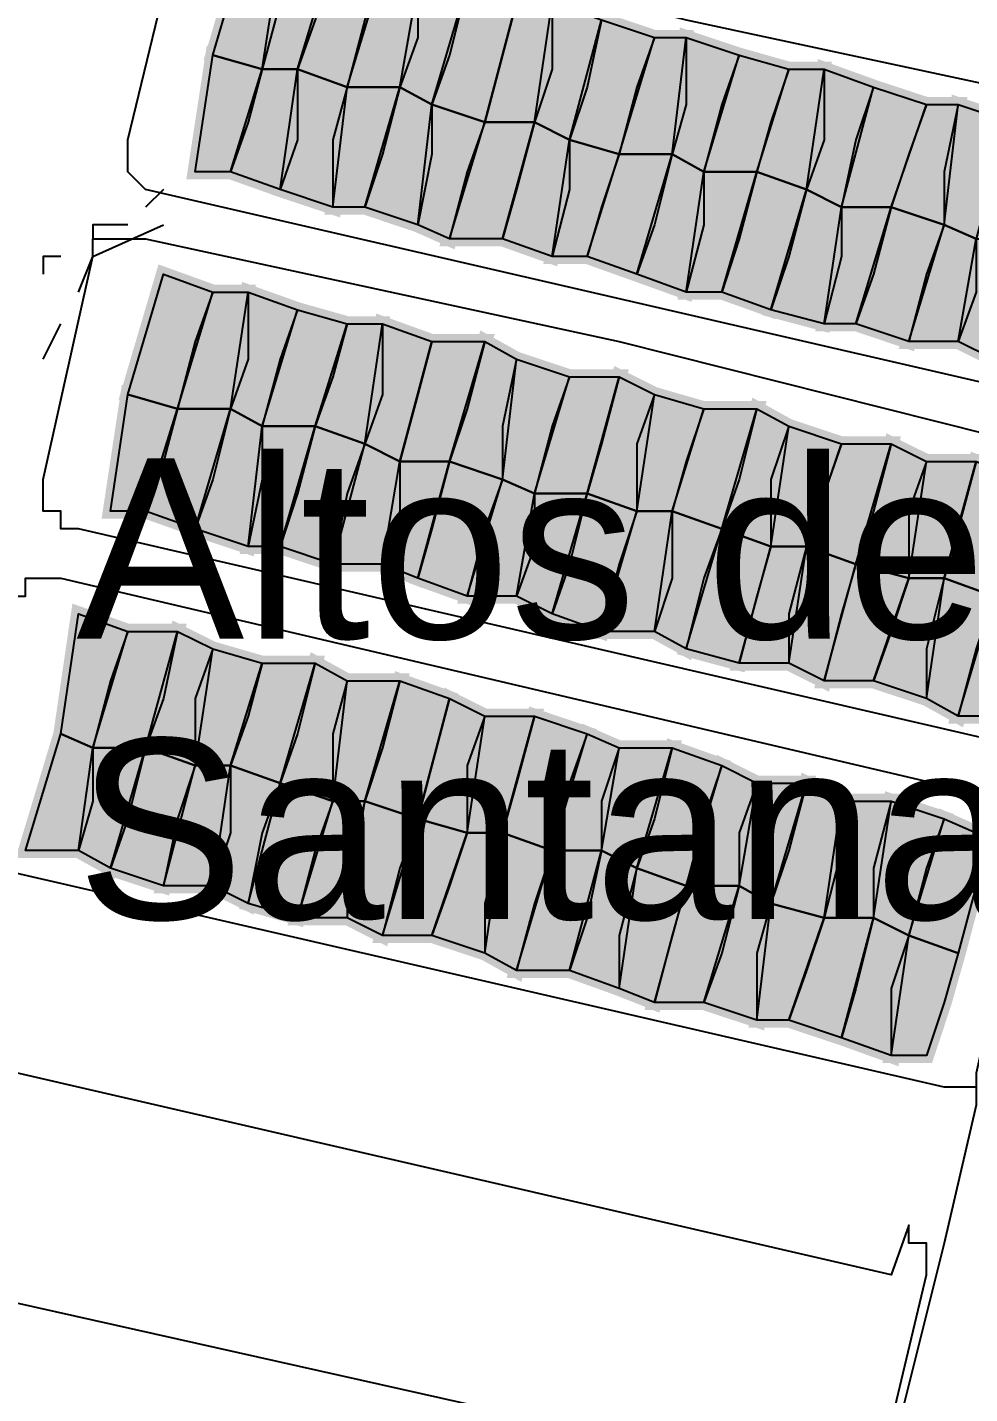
# Model space of a CAD drawing. Header units: millimetres. Extents: x -3588 to 75209, y -3737 to 38254.
# Drawn here: x 6186.2 to 6261.5, y 6499.8 to 6608.9 of the extents above; entities that cross this region are included whole.
import ezdxf

# ---------------------------------------------------------------- set-up
doc = ezdxf.new("R2010")
doc.units = ezdxf.units.MM
for name, color, linetype in [('H', 250, 'Continuous'), ('P', 253, 'Continuous'), ('T', 7, 'Continuous')]:
    doc.layers.add(name, color=color, linetype=linetype)

msp = doc.modelspace()

# ---------------------------------------------------------------- hatches: boundary and pattern name
at = {"layer": 'H', "linetype": 'Continuous'}
for points in [[(6206.7, 6614.842), (6205.292, 6605.24), (6201.067, 6606.649), (6203.883, 6616.251), (6206.7, 6614.842), (6206.7, 6614.842)], [(6210.653, 6614.842), (6207.836, 6605.24), (6205.292, 6605.24), (6206.7, 6614.842), (6210.653, 6614.842), (6210.653, 6614.842)], [(6214.606, 6613.418), (6212.061, 6603.832), (6207.836, 6605.24), (6210.653, 6614.842), (6214.606, 6613.418), (6214.606, 6613.418)], [(6217.438, 6612.01), (6216.014, 6603.832), (6212.061, 6603.832), (6214.606, 6613.418), (6217.438, 6612.01), (6217.438, 6612.01)], [(6221.391, 6612.01), (6218.847, 6602.696), (6216.014, 6603.832), (6217.438, 6612.01), (6221.391, 6612.01), (6221.391, 6612.01)], [(6225.616, 6610.601), (6222.8, 6601.287), (6218.847, 6602.696), (6221.391, 6612.01), (6225.616, 6610.601), (6225.616, 6610.601)], [(6228.161, 6610.601), (6227.025, 6601.287), (6222.8, 6601.287), (6225.616, 6610.601), (6228.161, 6610.601), (6228.161, 6610.601)], [(6232.386, 6609.481), (6229.569, 6599.879), (6227.025, 6601.287), (6228.161, 6610.601), (6232.386, 6609.481), (6232.386, 6609.481)], [(6236.339, 6608.057), (6233.81, 6598.471), (6229.569, 6599.879), (6232.386, 6609.481), (6236.339, 6608.057), (6236.339, 6608.057)], [(6239.172, 6608.057), (6237.763, 6598.471), (6233.81, 6598.471), (6236.339, 6608.057), (6239.172, 6608.057), (6239.172, 6608.057)], [(6243.124, 6606.649), (6240.58, 6597.046), (6237.763, 6598.471), (6239.172, 6608.057), (6243.124, 6606.649), (6243.124, 6606.649)], [(6205.292, 6605.24), (6202.475, 6597.046), (6199.93, 6597.046), (6201.067, 6606.649), (6205.292, 6605.24), (6205.292, 6605.24)], [(6247.349, 6605.24), (6244.533, 6597.046), (6240.58, 6597.046), (6243.124, 6606.649), (6247.349, 6605.24), (6247.349, 6605.24)], [(6207.836, 6605.24), (6206.7, 6595.926), (6202.475, 6597.046), (6205.292, 6605.24), (6207.836, 6605.24), (6207.836, 6605.24)], [(6212.061, 6603.832), (6210.653, 6594.518), (6206.7, 6595.926), (6207.836, 6605.24), (6212.061, 6603.832), (6212.061, 6603.832)], [(6249.894, 6605.24), (6248.486, 6595.926), (6244.533, 6597.046), (6247.349, 6605.24), (6249.894, 6605.24), (6249.894, 6605.24)], [(6254.135, 6603.832), (6251.302, 6594.518), (6248.486, 6595.926), (6249.894, 6605.24), (6254.135, 6603.832), (6254.135, 6603.832)], [(6216.014, 6603.832), (6213.486, 6594.518), (6210.653, 6594.518), (6212.061, 6603.832), (6216.014, 6603.832), (6216.014, 6603.832)], [(6218.847, 6602.696), (6217.438, 6593.093), (6213.486, 6594.518), (6216.014, 6603.832), (6218.847, 6602.696), (6218.847, 6602.696)], [(6258.088, 6602.696), (6255.255, 6594.518), (6251.302, 6594.518), (6254.135, 6603.832), (6258.088, 6602.696), (6258.088, 6602.696)], [(6222.8, 6601.287), (6220.255, 6591.685), (6217.438, 6593.093), (6218.847, 6602.696), (6222.8, 6601.287), (6222.8, 6601.287)], [(6260.905, 6602.696), (6259.496, 6593.093), (6255.255, 6594.518), (6258.088, 6602.696), (6260.905, 6602.696), (6260.905, 6602.696)], [(6264.857, 6601.287), (6262.041, 6591.685), (6259.496, 6593.093), (6260.905, 6602.696), (6264.857, 6601.287), (6264.857, 6601.287)], [(6227.025, 6601.287), (6224.208, 6591.685), (6220.255, 6591.685), (6222.8, 6601.287), (6227.025, 6601.287), (6227.025, 6601.287)], [(6229.569, 6599.879), (6228.161, 6590.277), (6224.208, 6591.685), (6227.025, 6601.287), (6229.569, 6599.879), (6229.569, 6599.879)], [(6233.81, 6598.471), (6230.978, 6590.277), (6228.161, 6590.277), (6229.569, 6599.879), (6233.81, 6598.471), (6233.81, 6598.471)], [(6237.763, 6598.471), (6234.931, 6589.156), (6230.978, 6590.277), (6233.81, 6598.471), (6237.763, 6598.471), (6237.763, 6598.471)], [(6240.58, 6597.046), (6239.172, 6587.732), (6234.931, 6589.156), (6237.763, 6598.471), (6240.58, 6597.046), (6240.58, 6597.046)], [(6244.533, 6597.046), (6241.716, 6587.732), (6239.172, 6587.732), (6240.58, 6597.046), (6244.533, 6597.046), (6244.533, 6597.046)], [(6248.486, 6595.926), (6245.941, 6586.324), (6241.716, 6587.732), (6244.533, 6597.046), (6248.486, 6595.926), (6248.486, 6595.926)], [(6251.302, 6594.518), (6249.894, 6584.916), (6245.941, 6586.324), (6248.486, 6595.926), (6251.302, 6594.518), (6251.302, 6594.518)], [(6255.255, 6594.518), (6252.711, 6584.916), (6249.894, 6584.916), (6251.302, 6594.518), (6255.255, 6594.518), (6255.255, 6594.518)], [(6259.496, 6593.093), (6256.664, 6583.507), (6252.711, 6584.916), (6255.255, 6594.518), (6259.496, 6593.093), (6259.496, 6593.093)], [(6262.041, 6591.685), (6260.905, 6583.507), (6256.664, 6583.507), (6259.496, 6593.093), (6262.041, 6591.685), (6262.041, 6591.685)], [(6266.266, 6591.685), (6263.449, 6582.371), (6260.905, 6583.507), (6262.041, 6591.685), (6266.266, 6591.685), (6266.266, 6591.685)], [(6201.067, 6587.732), (6198.522, 6578.146), (6194.281, 6579.554), (6197.114, 6589.156), (6201.067, 6587.732), (6201.067, 6587.732)], [(6203.883, 6587.732), (6202.475, 6578.146), (6198.522, 6578.146), (6201.067, 6587.732), (6203.883, 6587.732), (6203.883, 6587.732)], [(6207.836, 6586.324), (6205.292, 6576.722), (6202.475, 6578.146), (6203.883, 6587.732), (6207.836, 6586.324), (6207.836, 6586.324)], [(6212.061, 6584.916), (6209.245, 6576.722), (6205.292, 6576.722), (6207.836, 6586.324), (6212.061, 6584.916), (6212.061, 6584.916)], [(6214.606, 6584.916), (6213.486, 6575.601), (6209.245, 6576.722), (6212.061, 6584.916), (6214.606, 6584.916), (6214.606, 6584.916)], [(6218.847, 6583.507), (6216.014, 6574.193), (6213.486, 6575.601), (6214.606, 6584.916), (6218.847, 6583.507), (6218.847, 6583.507)], [(6222.8, 6583.507), (6220.255, 6574.193), (6216.014, 6574.193), (6218.847, 6583.507), (6222.8, 6583.507), (6222.8, 6583.507)], [(6225.616, 6582.371), (6224.208, 6572.769), (6220.255, 6574.193), (6222.8, 6583.507), (6225.616, 6582.371), (6225.616, 6582.371)], [(6229.569, 6580.963), (6227.025, 6571.36), (6224.208, 6572.769), (6225.616, 6582.371), (6229.569, 6580.963), (6229.569, 6580.963)], [(6233.81, 6580.963), (6230.978, 6571.36), (6227.025, 6571.36), (6229.569, 6580.963), (6233.81, 6580.963), (6233.81, 6580.963)], [(6236.339, 6579.554), (6234.931, 6569.952), (6230.978, 6571.36), (6233.81, 6580.963), (6236.339, 6579.554), (6236.339, 6579.554)], [(6198.522, 6578.146), (6195.689, 6569.952), (6193.161, 6569.952), (6194.281, 6579.554), (6198.522, 6578.146), (6198.522, 6578.146)], [(6240.58, 6578.146), (6237.763, 6569.952), (6234.931, 6569.952), (6236.339, 6579.554), (6240.58, 6578.146), (6240.58, 6578.146)], [(6202.475, 6578.146), (6199.93, 6568.832), (6195.689, 6569.952), (6198.522, 6578.146), (6202.475, 6578.146), (6202.475, 6578.146)], [(6205.292, 6576.722), (6203.883, 6567.407), (6199.93, 6568.832), (6202.475, 6578.146), (6205.292, 6576.722), (6205.292, 6576.722)], [(6244.533, 6578.146), (6241.716, 6568.832), (6237.763, 6569.952), (6240.58, 6578.146), (6244.533, 6578.146), (6244.533, 6578.146)], [(6247.349, 6576.722), (6245.941, 6567.407), (6241.716, 6568.832), (6244.533, 6578.146), (6247.349, 6576.722), (6247.349, 6576.722)], [(6209.245, 6576.722), (6206.7, 6567.407), (6203.883, 6567.407), (6205.292, 6576.722), (6209.245, 6576.722), (6209.245, 6576.722)], [(6213.486, 6575.601), (6210.653, 6565.999), (6206.7, 6567.407), (6209.245, 6576.722), (6213.486, 6575.601), (6213.486, 6575.601)], [(6251.302, 6575.601), (6248.486, 6567.407), (6245.941, 6567.407), (6247.349, 6576.722), (6251.302, 6575.601), (6251.302, 6575.601)], [(6216.014, 6574.193), (6214.606, 6565.999), (6210.653, 6565.999), (6213.486, 6575.601), (6216.014, 6574.193), (6216.014, 6574.193)], [(6255.255, 6575.601), (6252.711, 6565.999), (6248.486, 6567.407), (6251.302, 6575.601), (6255.255, 6575.601), (6255.255, 6575.601)], [(6258.088, 6574.193), (6256.664, 6564.591), (6252.711, 6565.999), (6255.255, 6575.601), (6258.088, 6574.193), (6258.088, 6574.193)], [(6220.255, 6574.193), (6217.438, 6564.591), (6214.606, 6565.999), (6216.014, 6574.193), (6220.255, 6574.193), (6220.255, 6574.193)], [(6224.208, 6572.769), (6221.391, 6563.182), (6217.438, 6564.591), (6220.255, 6574.193), (6224.208, 6572.769), (6224.208, 6572.769)], [(6262.041, 6574.193), (6259.496, 6564.591), (6256.664, 6564.591), (6258.088, 6574.193), (6262.041, 6574.193), (6262.041, 6574.193)], [(6266.266, 6572.769), (6263.449, 6563.182), (6259.496, 6564.591), (6262.041, 6574.193), (6266.266, 6572.769), (6266.266, 6572.769)], [(6227.025, 6571.36), (6225.616, 6563.182), (6221.391, 6563.182), (6224.208, 6572.769), (6227.025, 6571.36), (6227.025, 6571.36)], [(6230.978, 6571.36), (6228.161, 6562.046), (6225.616, 6563.182), (6227.025, 6571.36), (6230.978, 6571.36), (6230.978, 6571.36)], [(6234.931, 6569.952), (6232.386, 6560.638), (6228.161, 6562.046), (6230.978, 6571.36), (6234.931, 6569.952), (6234.931, 6569.952)], [(6237.763, 6569.952), (6236.339, 6560.638), (6232.386, 6560.638), (6234.931, 6569.952), (6237.763, 6569.952), (6237.763, 6569.952)], [(6241.716, 6568.832), (6239.172, 6559.23), (6236.339, 6560.638), (6237.763, 6569.952), (6241.716, 6568.832), (6241.716, 6568.832)], [(6245.941, 6567.407), (6243.124, 6557.821), (6239.172, 6559.23), (6241.716, 6568.832), (6245.941, 6567.407), (6245.941, 6567.407)], [(6248.486, 6567.407), (6247.349, 6557.821), (6243.124, 6557.821), (6245.941, 6567.407), (6248.486, 6567.407), (6248.486, 6567.407)], [(6252.711, 6565.999), (6249.894, 6556.397), (6247.349, 6557.821), (6248.486, 6567.407), (6252.711, 6565.999), (6252.711, 6565.999)], [(6256.664, 6564.591), (6254.135, 6556.397), (6249.894, 6556.397), (6252.711, 6565.999), (6256.664, 6564.591), (6256.664, 6564.591)], [(6259.496, 6564.591), (6258.088, 6555.277), (6254.135, 6556.397), (6256.664, 6564.591), (6259.496, 6564.591), (6259.496, 6564.591)], [(6263.449, 6563.182), (6260.905, 6553.868), (6258.088, 6555.277), (6259.496, 6564.591), (6263.449, 6563.182), (6263.449, 6563.182)], [(6267.674, 6563.182), (6264.857, 6553.868), (6260.905, 6553.868), (6263.449, 6563.182), (6267.674, 6563.182), (6267.674, 6563.182)], [(6194.281, 6560.638), (6191.737, 6551.036), (6188.92, 6552.444), (6190.328, 6562.046), (6194.281, 6560.638), (6194.281, 6560.638)], [(6198.522, 6560.638), (6195.689, 6551.036), (6191.737, 6551.036), (6194.281, 6560.638), (6198.522, 6560.638), (6198.522, 6560.638)], [(6201.067, 6559.23), (6199.93, 6549.627), (6195.689, 6551.036), (6198.522, 6560.638), (6201.067, 6559.23), (6201.067, 6559.23)], [(6205.292, 6557.821), (6202.475, 6549.627), (6199.93, 6549.627), (6201.067, 6559.23), (6205.292, 6557.821), (6205.292, 6557.821)], [(6209.245, 6557.821), (6206.7, 6548.507), (6202.475, 6549.627), (6205.292, 6557.821), (6209.245, 6557.821), (6209.245, 6557.821)], [(6212.061, 6556.397), (6210.653, 6547.083), (6206.7, 6548.507), (6209.245, 6557.821), (6212.061, 6556.397), (6212.061, 6556.397)], [(6216.014, 6556.397), (6213.486, 6547.083), (6210.653, 6547.083), (6212.061, 6556.397), (6216.014, 6556.397), (6216.014, 6556.397)], [(6220.255, 6555.277), (6217.438, 6545.674), (6213.486, 6547.083), (6216.014, 6556.397), (6220.255, 6555.277), (6220.255, 6555.277)], [(6222.8, 6553.868), (6221.391, 6544.266), (6217.438, 6545.674), (6220.255, 6555.277), (6222.8, 6553.868), (6222.8, 6553.868)], [(6227.025, 6553.868), (6224.208, 6544.266), (6221.391, 6544.266), (6222.8, 6553.868), (6227.025, 6553.868), (6227.025, 6553.868)], [(6230.978, 6552.444), (6228.161, 6542.858), (6224.208, 6544.266), (6227.025, 6553.868), (6230.978, 6552.444), (6230.978, 6552.444)], [(6191.737, 6551.036), (6190.328, 6542.858), (6186.375, 6542.858), (6188.92, 6552.444), (6191.737, 6551.036), (6191.737, 6551.036)], [(6233.81, 6551.036), (6232.386, 6542.858), (6228.161, 6542.858), (6230.978, 6552.444), (6233.81, 6551.036), (6233.81, 6551.036)], [(6195.689, 6551.036), (6193.161, 6541.721), (6190.328, 6542.858), (6191.737, 6551.036), (6195.689, 6551.036), (6195.689, 6551.036)], [(6199.93, 6549.627), (6197.114, 6540.313), (6193.161, 6541.721), (6195.689, 6551.036), (6199.93, 6549.627), (6199.93, 6549.627)], [(6237.763, 6551.036), (6234.931, 6541.721), (6232.386, 6542.858), (6233.81, 6551.036), (6237.763, 6551.036), (6237.763, 6551.036)], [(6241.716, 6549.627), (6239.172, 6540.313), (6234.931, 6541.721), (6237.763, 6551.036), (6241.716, 6549.627), (6241.716, 6549.627)], [(6202.475, 6549.627), (6201.067, 6540.313), (6197.114, 6540.313), (6199.93, 6549.627), (6202.475, 6549.627), (6202.475, 6549.627)], [(6206.7, 6548.507), (6203.883, 6538.905), (6201.067, 6540.313), (6202.475, 6549.627), (6206.7, 6548.507), (6206.7, 6548.507)], [(6244.533, 6548.507), (6243.124, 6540.313), (6239.172, 6540.313), (6241.716, 6549.627), (6244.533, 6548.507), (6244.533, 6548.507)], [(6210.653, 6547.083), (6207.836, 6537.497), (6203.883, 6538.905), (6206.7, 6548.507), (6210.653, 6547.083), (6210.653, 6547.083)], [(6248.486, 6548.507), (6245.941, 6538.905), (6243.124, 6540.313), (6244.533, 6548.507), (6248.486, 6548.507), (6248.486, 6548.507)], [(6251.302, 6547.083), (6249.894, 6537.497), (6245.941, 6538.905), (6248.486, 6548.507), (6251.302, 6547.083), (6251.302, 6547.083)], [(6213.486, 6547.083), (6212.061, 6537.497), (6207.836, 6537.497), (6210.653, 6547.083), (6213.486, 6547.083), (6213.486, 6547.083)], [(6217.438, 6545.674), (6214.606, 6536.072), (6212.061, 6537.497), (6213.486, 6547.083), (6217.438, 6545.674), (6217.438, 6545.674)], [(6255.255, 6547.083), (6254.135, 6537.497), (6249.894, 6537.497), (6251.302, 6547.083), (6255.255, 6547.083), (6255.255, 6547.083)], [(6259.496, 6545.674), (6256.664, 6536.072), (6254.135, 6537.497), (6255.255, 6547.083), (6259.496, 6545.674), (6259.496, 6545.674)], [(6221.391, 6544.266), (6218.847, 6536.072), (6214.606, 6536.072), (6217.438, 6545.674), (6221.391, 6544.266), (6221.391, 6544.266)], [(6262.041, 6544.266), (6260.905, 6534.952), (6256.664, 6536.072), (6259.496, 6545.674), (6262.041, 6544.266), (6262.041, 6544.266)], [(6224.208, 6544.266), (6222.8, 6534.952), (6218.847, 6536.072), (6221.391, 6544.266), (6224.208, 6544.266), (6224.208, 6544.266)], [(6228.161, 6542.858), (6225.616, 6533.544), (6222.8, 6534.952), (6224.208, 6544.266), (6228.161, 6542.858), (6228.161, 6542.858)], [(6232.386, 6542.858), (6229.569, 6533.544), (6225.616, 6533.544), (6228.161, 6542.858), (6232.386, 6542.858), (6232.386, 6542.858)], [(6234.931, 6541.721), (6233.81, 6532.119), (6229.569, 6533.544), (6232.386, 6542.858), (6234.931, 6541.721), (6234.931, 6541.721)], [(6239.172, 6540.313), (6236.339, 6530.711), (6233.81, 6532.119), (6234.931, 6541.721), (6239.172, 6540.313), (6239.172, 6540.313)], [(6243.124, 6540.313), (6240.58, 6530.711), (6236.339, 6530.711), (6239.172, 6540.313), (6243.124, 6540.313), (6243.124, 6540.313)], [(6245.941, 6538.905), (6244.533, 6529.303), (6240.58, 6530.711), (6243.124, 6540.313), (6245.941, 6538.905), (6245.941, 6538.905)], [(6249.894, 6537.497), (6247.349, 6529.303), (6244.533, 6529.303), (6245.941, 6538.905), (6249.894, 6537.497), (6249.894, 6537.497)], [(6254.135, 6537.497), (6251.302, 6528.182), (6247.349, 6529.303), (6249.894, 6537.497), (6254.135, 6537.497), (6254.135, 6537.497)], [(6256.664, 6536.072), (6255.255, 6526.758), (6251.302, 6528.182), (6254.135, 6537.497), (6256.664, 6536.072), (6256.664, 6536.072)], [(6260.905, 6534.952), (6258.088, 6526.758), (6255.255, 6526.758), (6256.664, 6536.072), (6260.905, 6534.952), (6260.905, 6534.952)]]:
    msp.add_hatch(color=256, dxfattribs=at).paths.add_polyline_path(points)

# ---------------------------------------------------------------- linework, layer by layer
at = {"layer": 'P'}
for points in [[(6238.883, 6609.481), (6276.988, 6601.287), (6278.413, 6601.287), (6278.413, 6599.879), (6279.821, 6599.879), (6279.821, 6598.743), (6279.821, 6597.334), (6275.58, 6579.554), (6274.172, 6579.554), (6274.172, 6578.418), (6273.035, 6578.418), (6271.627, 6578.418), (6195.689, 6595.926), (6194.281, 6597.334), (6194.281, 6598.743), (6194.281, 6599.879), (6198.234, 6616.251), (6198.234, 6617.659), (6198.234, 6619.067), (6199.642, 6619.067), (6201.067, 6619.067), (6238.883, 6609.481)], [(6206.428, 6610.89), (6205.004, 6605.528), (6201.067, 6606.649), (6203.883, 6616.251), (6206.428, 6614.842), (6206.428, 6610.89)], [(6209.245, 6609.481), (6207.836, 6605.528), (6205.004, 6605.528), (6206.428, 6614.842), (6210.653, 6614.842), (6209.245, 6609.481)], [(6213.197, 6609.481), (6211.789, 6604.104), (6207.836, 6605.528), (6210.653, 6614.842), (6214.606, 6613.418), (6213.197, 6609.481)], [(6217.438, 6608.057), (6216.014, 6604.104), (6211.789, 6604.104), (6214.606, 6613.418), (6217.438, 6612.298), (6217.438, 6608.057)], [(6219.967, 6606.649), (6218.559, 6602.696), (6216.014, 6604.104), (6217.438, 6612.298), (6221.391, 6612.298), (6219.967, 6606.649)], [(6224.208, 6606.649), (6222.8, 6601.287), (6218.559, 6602.696), (6221.391, 6612.298), (6225.328, 6610.89), (6224.208, 6606.649)], [(6228.161, 6605.528), (6226.753, 6601.287), (6222.8, 6601.287), (6225.328, 6610.89), (6228.161, 6610.89), (6228.161, 6605.528)], [(6230.978, 6604.104), (6229.569, 6599.879), (6226.753, 6601.287), (6228.161, 6610.89), (6232.114, 6609.481), (6230.978, 6604.104)], [(6234.931, 6604.104), (6233.522, 6598.743), (6229.569, 6599.879), (6232.114, 6609.481), (6236.339, 6608.057), (6234.931, 6604.104)], [(6238.883, 6602.696), (6237.763, 6598.743), (6233.522, 6598.743), (6236.339, 6608.057), (6238.883, 6608.057), (6238.883, 6602.696)], [(6241.716, 6602.696), (6240.292, 6597.334), (6237.763, 6598.743), (6238.883, 6608.057), (6243.124, 6606.649), (6241.716, 6602.696)], [(6203.883, 6601.287), (6202.475, 6597.334), (6199.642, 6597.334), (6201.067, 6606.649), (6205.004, 6605.528), (6203.883, 6601.287)], [(6245.653, 6601.287), (6244.533, 6597.334), (6240.292, 6597.334), (6243.124, 6606.649), (6247.077, 6605.528), (6245.653, 6601.287)], [(6207.836, 6599.879), (6206.428, 6595.926), (6202.475, 6597.334), (6205.004, 6605.528), (6207.836, 6605.528), (6207.836, 6599.879)], [(6210.653, 6599.879), (6210.653, 6594.518), (6206.428, 6595.926), (6207.836, 6605.528), (6211.789, 6604.104), (6210.653, 6599.879)], [(6249.894, 6599.879), (6248.486, 6595.926), (6244.533, 6597.334), (6247.077, 6605.528), (6249.894, 6605.528), (6249.894, 6599.879)], [(6252.439, 6599.879), (6251.302, 6594.518), (6248.486, 6595.926), (6249.894, 6605.528), (6253.847, 6604.104), (6252.439, 6599.879)], [(6214.606, 6598.743), (6213.197, 6594.518), (6210.653, 6594.518), (6211.789, 6604.104), (6216.014, 6604.104), (6214.606, 6598.743)], [(6218.559, 6598.743), (6217.438, 6593.093), (6213.197, 6594.518), (6216.014, 6604.104), (6218.559, 6602.696), (6218.559, 6598.743)], [(6256.664, 6598.743), (6255.255, 6594.518), (6251.302, 6594.518), (6253.847, 6604.104), (6258.088, 6602.696), (6256.664, 6598.743)], [(6221.391, 6597.334), (6219.967, 6591.973), (6217.438, 6593.093), (6218.559, 6602.696), (6222.8, 6601.287), (6221.391, 6597.334)], [(6259.496, 6597.334), (6259.496, 6593.093), (6255.255, 6594.518), (6258.088, 6602.696), (6260.616, 6602.696), (6259.496, 6597.334)], [(6263.449, 6597.334), (6262.041, 6591.973), (6259.496, 6593.093), (6260.616, 6602.696), (6264.857, 6601.287), (6263.449, 6597.334)], [(6225.328, 6595.926), (6224.208, 6591.973), (6219.967, 6591.973), (6222.8, 6601.287), (6226.753, 6601.287), (6225.328, 6595.926)], [(6229.569, 6595.926), (6228.161, 6590.565), (6224.208, 6591.973), (6226.753, 6601.287), (6229.569, 6599.879), (6229.569, 6595.926)], [(6232.114, 6594.518), (6230.978, 6590.565), (6228.161, 6590.565), (6229.569, 6599.879), (6233.522, 6598.743), (6232.114, 6594.518)], [(6236.339, 6593.093), (6234.931, 6589.156), (6230.978, 6590.565), (6233.522, 6598.743), (6237.763, 6598.743), (6236.339, 6593.093)], [(6240.292, 6593.093), (6238.883, 6587.732), (6234.931, 6589.156), (6237.763, 6598.743), (6240.292, 6597.334), (6240.292, 6593.093)], [(6243.124, 6591.973), (6241.716, 6587.732), (6238.883, 6587.732), (6240.292, 6597.334), (6244.533, 6597.334), (6243.124, 6591.973)], [(6247.077, 6590.565), (6245.653, 6586.324), (6241.716, 6587.732), (6244.533, 6597.334), (6248.486, 6595.926), (6247.077, 6590.565)], [(6197.114, 6595.926), (6195.689, 6594.518)], [(6251.302, 6590.565), (6249.894, 6585.204), (6245.653, 6586.324), (6248.486, 6595.926), (6251.302, 6594.518), (6251.302, 6590.565)], [(6253.847, 6589.156), (6252.439, 6585.204), (6249.894, 6585.204), (6251.302, 6594.518), (6255.255, 6594.518), (6253.847, 6589.156)], [(6258.088, 6589.156), (6256.664, 6583.779), (6252.439, 6585.204), (6255.255, 6594.518), (6259.496, 6593.093), (6258.088, 6589.156)], [(6190.328, 6587.732), (6191.464, 6590.565), (6197.114, 6593.093)], [(6194.281, 6593.093), (6191.464, 6593.093), (6191.464, 6591.973)], [(6262.041, 6587.732), (6260.616, 6583.779), (6256.664, 6583.779), (6259.496, 6593.093), (6262.041, 6591.973), (6262.041, 6587.732)], [(6233.522, 6583.779), (6271.627, 6574.193), (6273.035, 6572.769), (6273.035, 6571.648), (6273.035, 6570.24), (6268.81, 6553.868), (6268.81, 6552.444), (6268.81, 6551.324), (6267.402, 6551.324), (6265.978, 6551.324), (6190.328, 6568.832), (6188.92, 6568.832), (6188.92, 6570.24), (6187.512, 6570.24), (6187.512, 6571.648), (6187.512, 6572.769), (6191.464, 6590.565), (6191.464, 6591.973), (6192.873, 6591.973), (6194.281, 6591.973), (6195.689, 6591.973), (6233.522, 6583.779)], [(6264.857, 6586.324), (6263.449, 6582.371), (6260.616, 6583.779), (6262.041, 6591.973), (6265.978, 6591.973), (6264.857, 6586.324)], [(6188.92, 6590.565), (6187.512, 6590.565), (6187.512, 6589.156)], [(6199.642, 6583.779), (6198.234, 6578.418), (6194.281, 6579.554), (6197.114, 6589.156), (6201.067, 6587.732), (6199.642, 6583.779)], [(6203.883, 6582.371), (6202.475, 6578.418), (6198.234, 6578.418), (6201.067, 6587.732), (6203.883, 6587.732), (6203.883, 6582.371)], [(6206.428, 6582.371), (6205.004, 6577.01), (6202.475, 6578.418), (6203.883, 6587.732), (6207.836, 6586.324), (6206.428, 6582.371)], [(6210.653, 6580.963), (6209.245, 6577.01), (6205.004, 6577.01), (6207.836, 6586.324), (6211.789, 6585.204), (6210.653, 6580.963)], [(6187.512, 6582.371), (6188.92, 6585.204)], [(6214.606, 6579.554), (6213.197, 6575.601), (6209.245, 6577.01), (6211.789, 6585.204), (6214.606, 6585.204), (6214.606, 6579.554)], [(6217.438, 6579.554), (6216.014, 6574.193), (6213.197, 6575.601), (6214.606, 6585.204), (6218.559, 6583.779), (6217.438, 6579.554)], [(6221.391, 6578.418), (6219.967, 6574.193), (6216.014, 6574.193), (6218.559, 6583.779), (6222.8, 6583.779), (6221.391, 6578.418)], [(6224.208, 6577.01), (6224.208, 6572.769), (6219.967, 6574.193), (6222.8, 6583.779), (6225.328, 6582.371), (6224.208, 6577.01)], [(6228.161, 6577.01), (6226.753, 6571.648), (6224.208, 6572.769), (6225.328, 6582.371), (6229.569, 6580.963), (6228.161, 6577.01)], [(6232.114, 6575.601), (6230.978, 6571.648), (6226.753, 6571.648), (6229.569, 6580.963), (6233.522, 6580.963), (6232.114, 6575.601)], [(6234.931, 6575.601), (6234.931, 6570.24), (6230.978, 6571.648), (6233.522, 6580.963), (6236.339, 6579.554), (6234.931, 6575.601)], [(6197.114, 6574.193), (6195.689, 6570.24), (6192.873, 6570.24), (6194.281, 6579.554), (6198.234, 6578.418), (6197.114, 6574.193)], [(6238.883, 6574.193), (6237.763, 6570.24), (6234.931, 6570.24), (6236.339, 6579.554), (6240.292, 6578.418), (6238.883, 6574.193)], [(6201.067, 6572.769), (6199.642, 6568.832), (6195.689, 6570.24), (6198.234, 6578.418), (6202.475, 6578.418), (6201.067, 6572.769)], [(6205.004, 6572.769), (6203.883, 6567.407), (6199.642, 6568.832), (6202.475, 6578.418), (6205.004, 6577.01), (6205.004, 6572.769)], [(6243.124, 6572.769), (6241.716, 6568.832), (6237.763, 6570.24), (6240.292, 6578.418), (6244.533, 6578.418), (6243.124, 6572.769)], [(6245.653, 6572.769), (6245.653, 6567.407), (6241.716, 6568.832), (6244.533, 6578.418), (6247.077, 6577.01), (6245.653, 6572.769)], [(6207.836, 6571.648), (6206.428, 6567.407), (6203.883, 6567.407), (6205.004, 6577.01), (6209.245, 6577.01), (6207.836, 6571.648)], [(6211.789, 6571.648), (6210.653, 6565.999), (6206.428, 6567.407), (6209.245, 6577.01), (6213.197, 6575.601), (6211.789, 6571.648)], [(6249.894, 6571.648), (6248.486, 6567.407), (6245.653, 6567.407), (6247.077, 6577.01), (6251.302, 6575.601), (6249.894, 6571.648)], [(6216.014, 6570.24), (6214.606, 6565.999), (6210.653, 6565.999), (6213.197, 6575.601), (6216.014, 6574.193), (6216.014, 6570.24)], [(6253.847, 6570.24), (6252.439, 6565.999), (6248.486, 6567.407), (6251.302, 6575.601), (6255.255, 6575.601), (6253.847, 6570.24)], [(6256.664, 6570.24), (6256.664, 6564.879), (6252.439, 6565.999), (6255.255, 6575.601), (6258.088, 6574.193), (6256.664, 6570.24)], [(6218.559, 6568.832), (6217.438, 6564.879), (6214.606, 6565.999), (6216.014, 6574.193), (6219.967, 6574.193), (6218.559, 6568.832)], [(6222.8, 6568.832), (6221.391, 6563.455), (6217.438, 6564.879), (6219.967, 6574.193), (6224.208, 6572.769), (6222.8, 6568.832)], [(6260.616, 6568.832), (6259.496, 6564.879), (6256.664, 6564.879), (6258.088, 6574.193), (6262.041, 6574.193), (6260.616, 6568.832)], [(6264.857, 6568.832), (6263.449, 6563.455), (6259.496, 6564.879), (6262.041, 6574.193), (6265.978, 6572.769), (6264.857, 6568.832)], [(6226.753, 6567.407), (6225.328, 6563.455), (6221.391, 6563.455), (6224.208, 6572.769), (6226.753, 6571.648), (6226.753, 6567.407)], [(6229.569, 6565.999), (6228.161, 6562.046), (6225.328, 6563.455), (6226.753, 6571.648), (6230.978, 6571.648), (6229.569, 6565.999)], [(6233.522, 6565.999), (6232.114, 6560.638), (6228.161, 6562.046), (6230.978, 6571.648), (6234.931, 6570.24), (6233.522, 6565.999)], [(6237.763, 6564.879), (6236.339, 6560.638), (6232.114, 6560.638), (6234.931, 6570.24), (6237.763, 6570.24), (6237.763, 6564.879)], [(6240.292, 6564.879), (6238.883, 6559.23), (6236.339, 6560.638), (6237.763, 6570.24), (6241.716, 6568.832), (6240.292, 6564.879)], [(6244.533, 6563.455), (6243.124, 6558.093), (6238.883, 6559.23), (6241.716, 6568.832), (6245.653, 6567.407), (6244.533, 6563.455)], [(6247.077, 6562.046), (6247.077, 6558.093), (6243.124, 6558.093), (6245.653, 6567.407), (6248.486, 6567.407), (6247.077, 6562.046)], [(6251.302, 6562.046), (6249.894, 6556.685), (6247.077, 6558.093), (6248.486, 6567.407), (6252.439, 6565.999), (6251.302, 6562.046)], [(6255.255, 6560.638), (6253.847, 6556.685), (6249.894, 6556.685), (6252.439, 6565.999), (6256.664, 6564.879), (6255.255, 6560.638)], [(6184.679, 6562.046), (6184.679, 6563.455), (6186.103, 6563.455), (6186.103, 6564.879), (6187.512, 6564.879), (6188.92, 6564.879), (6264.857, 6547.083), (6264.857, 6545.674), (6265.978, 6545.674), (6265.978, 6544.554), (6265.978, 6543.13), (6262.041, 6525.35), (6262.041, 6524.229), (6260.616, 6524.229), (6259.496, 6524.229), (6183.559, 6541.721), (6182.15, 6541.721), (6182.15, 6543.13), (6180.742, 6543.13), (6180.742, 6544.554), (6180.742, 6545.674), (6184.679, 6562.046)], [(6258.088, 6559.23), (6258.088, 6555.277), (6253.847, 6556.685), (6256.664, 6564.879), (6259.496, 6564.879), (6258.088, 6559.23)], [(6262.041, 6559.23), (6260.616, 6553.868), (6258.088, 6555.277), (6259.496, 6564.879), (6263.449, 6563.455), (6262.041, 6559.23)], [(6265.978, 6558.093), (6264.857, 6553.868), (6260.616, 6553.868), (6263.449, 6563.455), (6267.402, 6563.455), (6265.978, 6558.093)], [(6192.873, 6556.685), (6191.464, 6551.324), (6188.92, 6552.444), (6190.328, 6562.046), (6194.281, 6560.638), (6192.873, 6556.685)], [(6197.114, 6555.277), (6195.689, 6551.324), (6191.464, 6551.324), (6194.281, 6560.638), (6198.234, 6560.638), (6197.114, 6555.277)], [(6199.642, 6555.277), (6199.642, 6549.915), (6195.689, 6551.324), (6198.234, 6560.638), (6201.067, 6559.23), (6199.642, 6555.277)], [(6203.883, 6553.868), (6202.475, 6549.915), (6199.642, 6549.915), (6201.067, 6559.23), (6205.004, 6558.093), (6203.883, 6553.868)], [(6207.836, 6552.444), (6206.428, 6548.507), (6202.475, 6549.915), (6205.004, 6558.093), (6209.245, 6558.093), (6207.836, 6552.444)], [(6210.653, 6552.444), (6210.653, 6547.083), (6206.428, 6548.507), (6209.245, 6558.093), (6211.789, 6556.685), (6210.653, 6552.444)], [(6214.606, 6551.324), (6213.197, 6547.083), (6210.653, 6547.083), (6211.789, 6556.685), (6216.014, 6556.685), (6214.606, 6551.324)], [(6218.559, 6549.915), (6217.438, 6545.674), (6213.197, 6547.083), (6216.014, 6556.685), (6219.967, 6555.277), (6218.559, 6549.915)], [(6221.391, 6549.915), (6221.391, 6544.554), (6217.438, 6545.674), (6219.967, 6555.277), (6222.8, 6553.868), (6221.391, 6549.915)], [(6225.328, 6548.507), (6224.208, 6544.554), (6221.391, 6544.554), (6222.8, 6553.868), (6226.753, 6553.868), (6225.328, 6548.507)], [(6229.569, 6548.507), (6228.161, 6543.13), (6224.208, 6544.554), (6226.753, 6553.868), (6230.978, 6552.444), (6229.569, 6548.507)], [(6191.464, 6547.083), (6190.328, 6543.13), (6186.103, 6543.13), (6188.92, 6552.444), (6191.464, 6551.324), (6191.464, 6547.083)], [(6232.114, 6547.083), (6232.114, 6543.13), (6228.161, 6543.13), (6230.978, 6552.444), (6233.522, 6551.324), (6232.114, 6547.083)], [(6194.281, 6545.674), (6192.873, 6541.721), (6190.328, 6543.13), (6191.464, 6551.324), (6195.689, 6551.324), (6194.281, 6545.674)], [(6198.234, 6545.674), (6197.114, 6540.313), (6192.873, 6541.721), (6195.689, 6551.324), (6199.642, 6549.915), (6198.234, 6545.674)], [(6236.339, 6545.674), (6234.931, 6541.721), (6232.114, 6543.13), (6233.522, 6551.324), (6237.763, 6551.324), (6236.339, 6545.674)], [(6240.292, 6545.674), (6238.883, 6540.313), (6234.931, 6541.721), (6237.763, 6551.324), (6241.716, 6549.915), (6240.292, 6545.674)], [(6202.475, 6544.554), (6201.067, 6540.313), (6197.114, 6540.313), (6199.642, 6549.915), (6202.475, 6549.915), (6202.475, 6544.554)], [(6205.004, 6544.554), (6203.883, 6538.905), (6201.067, 6540.313), (6202.475, 6549.915), (6206.428, 6548.507), (6205.004, 6544.554)], [(6243.124, 6544.554), (6243.124, 6540.313), (6238.883, 6540.313), (6241.716, 6549.915), (6244.533, 6548.507), (6243.124, 6544.554)], [(6209.245, 6543.13), (6207.836, 6537.769), (6203.883, 6538.905), (6206.428, 6548.507), (6210.653, 6547.083), (6209.245, 6543.13)], [(6247.077, 6543.13), (6245.653, 6538.905), (6243.124, 6540.313), (6244.533, 6548.507), (6248.486, 6548.507), (6247.077, 6543.13)], [(6251.302, 6543.13), (6249.894, 6537.769), (6245.653, 6538.905), (6248.486, 6548.507), (6251.302, 6547.083), (6251.302, 6543.13)], [(6211.789, 6541.721), (6211.789, 6537.769), (6207.836, 6537.769), (6210.653, 6547.083), (6213.197, 6547.083), (6211.789, 6541.721)], [(6216.014, 6541.721), (6214.606, 6536.36), (6211.789, 6537.769), (6213.197, 6547.083), (6217.438, 6545.674), (6216.014, 6541.721)], [(6253.847, 6541.721), (6253.847, 6537.769), (6249.894, 6537.769), (6251.302, 6547.083), (6255.255, 6547.083), (6253.847, 6541.721)], [(6258.088, 6541.721), (6256.664, 6536.36), (6253.847, 6537.769), (6255.255, 6547.083), (6259.496, 6545.674), (6258.088, 6541.721)], [(6219.967, 6540.313), (6218.559, 6536.36), (6214.606, 6536.36), (6217.438, 6545.674), (6221.391, 6544.554), (6219.967, 6540.313)], [(6262.041, 6540.313), (6260.616, 6534.952), (6256.664, 6536.36), (6259.496, 6545.674), (6262.041, 6544.554), (6262.041, 6540.313)], [(6222.8, 6538.905), (6222.8, 6534.952), (6218.559, 6536.36), (6221.391, 6544.554), (6224.208, 6544.554), (6222.8, 6538.905)], [(6226.753, 6538.905), (6225.328, 6533.544), (6222.8, 6534.952), (6224.208, 6544.554), (6228.161, 6543.13), (6226.753, 6538.905)], [(6230.978, 6537.769), (6229.569, 6533.544), (6225.328, 6533.544), (6228.161, 6543.13), (6232.114, 6543.13), (6230.978, 6537.769)], [(6233.522, 6536.36), (6233.522, 6532.119), (6229.569, 6533.544), (6232.114, 6543.13), (6234.931, 6541.721), (6233.522, 6536.36)], [(6237.763, 6536.36), (6236.339, 6530.999), (6233.522, 6532.119), (6234.931, 6541.721), (6238.883, 6540.313), (6237.763, 6536.36)], [(6241.716, 6534.952), (6240.292, 6530.999), (6236.339, 6530.999), (6238.883, 6540.313), (6243.124, 6540.313), (6241.716, 6534.952)], [(6244.533, 6534.952), (6244.533, 6529.591), (6240.292, 6530.999), (6243.124, 6540.313), (6245.653, 6538.905), (6244.533, 6534.952)], [(6248.486, 6533.544), (6247.077, 6529.591), (6244.533, 6529.591), (6245.653, 6538.905), (6249.894, 6537.769), (6248.486, 6533.544)], [(6252.439, 6532.119), (6251.302, 6528.182), (6247.077, 6529.591), (6249.894, 6537.769), (6253.847, 6537.769), (6252.439, 6532.119)], [(6255.255, 6532.119), (6255.255, 6526.758), (6251.302, 6528.182), (6253.847, 6537.769), (6256.664, 6536.36), (6255.255, 6532.119)], [(6259.496, 6530.999), (6258.088, 6526.758), (6255.255, 6526.758), (6256.664, 6536.36), (6260.616, 6534.952), (6259.496, 6530.999)], [(6253.847, 6491.47), (6258.088, 6509.266), (6258.088, 6510.674), (6258.088, 6511.795), (6256.664, 6511.795), (6256.664, 6513.219), (6255.255, 6509.266), (6179.318, 6526.758), (6180.742, 6530.999), (6179.318, 6530.999), (6177.909, 6530.999), (6177.909, 6529.591), (6176.789, 6529.591), (6176.789, 6528.182), (6175.365, 6519.988)], [(6262.041, 6525.35), (6262.041, 6522.805), (6259.496, 6511.795), (6252.439, 6483.58), (6245.653, 6455.061), (6240.292, 6431.92), (6236.339, 6415.82), (6234.931, 6406.234), (6233.522, 6402.281), (6229.569, 6395.496), (6222.8, 6385.909), (6210.653, 6372.354), (6198.234, 6362.752), (6183.559, 6349.197), (6175.365, 6339.883), (6173.956, 6333.113), (6173.956, 6316.741), (6175.365, 6304.61), (6177.909, 6293.872), (6177.909, 6291.055)], [(6173.956, 6506.433), (6175.365, 6509.266), (6248.486, 6492.894), (6248.486, 6488.941)]]:
    msp.add_lwpolyline(points, dxfattribs=at)
at = {"layer": 'P', "const_width": 1.2}
for points in [[(6206.428, 6610.89), (6205.004, 6605.528), (6201.067, 6606.649), (6203.883, 6616.251), (6206.428, 6614.842), (6206.428, 6610.89)], [(6209.245, 6609.481), (6207.836, 6605.528), (6205.004, 6605.528), (6206.428, 6614.842), (6210.653, 6614.842), (6209.245, 6609.481)], [(6213.197, 6609.481), (6211.789, 6604.104), (6207.836, 6605.528), (6210.653, 6614.842), (6214.606, 6613.418), (6213.197, 6609.481)], [(6217.438, 6608.057), (6216.014, 6604.104), (6211.789, 6604.104), (6214.606, 6613.418), (6217.438, 6612.298), (6217.438, 6608.057)], [(6224.208, 6606.649), (6222.8, 6601.287), (6218.559, 6602.696), (6221.391, 6612.298), (6225.328, 6610.89), (6224.208, 6606.649)], [(6219.967, 6606.649), (6218.559, 6602.696), (6216.014, 6604.104), (6217.438, 6612.298), (6221.391, 6612.298), (6219.967, 6606.649)], [(6228.161, 6605.528), (6226.753, 6601.287), (6222.8, 6601.287), (6225.328, 6610.89), (6228.161, 6610.89), (6228.161, 6605.528)], [(6230.978, 6604.104), (6229.569, 6599.879), (6226.753, 6601.287), (6228.161, 6610.89), (6232.114, 6609.481), (6230.978, 6604.104)], [(6234.931, 6604.104), (6233.522, 6598.743), (6229.569, 6599.879), (6232.114, 6609.481), (6236.339, 6608.057), (6234.931, 6604.104)], [(6238.883, 6602.696), (6237.763, 6598.743), (6233.522, 6598.743), (6236.339, 6608.057), (6238.883, 6608.057), (6238.883, 6602.696)], [(6241.716, 6602.696), (6240.292, 6597.334), (6237.763, 6598.743), (6238.883, 6608.057), (6243.124, 6606.649), (6241.716, 6602.696)], [(6203.883, 6601.287), (6202.475, 6597.334), (6199.642, 6597.334), (6201.067, 6606.649), (6205.004, 6605.528), (6203.883, 6601.287)], [(6245.653, 6601.287), (6244.533, 6597.334), (6240.292, 6597.334), (6243.124, 6606.649), (6247.077, 6605.528), (6245.653, 6601.287)], [(6207.836, 6599.879), (6206.428, 6595.926), (6202.475, 6597.334), (6205.004, 6605.528), (6207.836, 6605.528), (6207.836, 6599.879)], [(6210.653, 6599.879), (6210.653, 6594.518), (6206.428, 6595.926), (6207.836, 6605.528), (6211.789, 6604.104), (6210.653, 6599.879)], [(6249.894, 6599.879), (6248.486, 6595.926), (6244.533, 6597.334), (6247.077, 6605.528), (6249.894, 6605.528), (6249.894, 6599.879)], [(6252.439, 6599.879), (6251.302, 6594.518), (6248.486, 6595.926), (6249.894, 6605.528), (6253.847, 6604.104), (6252.439, 6599.879)], [(6214.606, 6598.743), (6213.197, 6594.518), (6210.653, 6594.518), (6211.789, 6604.104), (6216.014, 6604.104), (6214.606, 6598.743)], [(6218.559, 6598.743), (6217.438, 6593.093), (6213.197, 6594.518), (6216.014, 6604.104), (6218.559, 6602.696), (6218.559, 6598.743)], [(6256.664, 6598.743), (6255.255, 6594.518), (6251.302, 6594.518), (6253.847, 6604.104), (6258.088, 6602.696), (6256.664, 6598.743)], [(6221.391, 6597.334), (6219.967, 6591.973), (6217.438, 6593.093), (6218.559, 6602.696), (6222.8, 6601.287), (6221.391, 6597.334)], [(6259.496, 6597.334), (6259.496, 6593.093), (6255.255, 6594.518), (6258.088, 6602.696), (6260.616, 6602.696), (6259.496, 6597.334)], [(6263.449, 6597.334), (6262.041, 6591.973), (6259.496, 6593.093), (6260.616, 6602.696), (6264.857, 6601.287), (6263.449, 6597.334)], [(6229.569, 6595.926), (6228.161, 6590.565), (6224.208, 6591.973), (6226.753, 6601.287), (6229.569, 6599.879), (6229.569, 6595.926)], [(6225.328, 6595.926), (6224.208, 6591.973), (6219.967, 6591.973), (6222.8, 6601.287), (6226.753, 6601.287), (6225.328, 6595.926)], [(6267.402, 6595.926), (6265.978, 6591.973), (6262.041, 6591.973), (6264.857, 6601.287), (6268.81, 6601.287), (6267.402, 6595.926)], [(6232.114, 6594.518), (6230.978, 6590.565), (6228.161, 6590.565), (6229.569, 6599.879), (6233.522, 6598.743), (6232.114, 6594.518)], [(6236.339, 6593.093), (6234.931, 6589.156), (6230.978, 6590.565), (6233.522, 6598.743), (6237.763, 6598.743), (6236.339, 6593.093)], [(6240.292, 6593.093), (6238.883, 6587.732), (6234.931, 6589.156), (6237.763, 6598.743), (6240.292, 6597.334), (6240.292, 6593.093)], [(6243.124, 6591.973), (6241.716, 6587.732), (6238.883, 6587.732), (6240.292, 6597.334), (6244.533, 6597.334), (6243.124, 6591.973)], [(6247.077, 6590.565), (6245.653, 6586.324), (6241.716, 6587.732), (6244.533, 6597.334), (6248.486, 6595.926), (6247.077, 6590.565)], [(6251.302, 6590.565), (6249.894, 6585.204), (6245.653, 6586.324), (6248.486, 6595.926), (6251.302, 6594.518), (6251.302, 6590.565)], [(6253.847, 6589.156), (6252.439, 6585.204), (6249.894, 6585.204), (6251.302, 6594.518), (6255.255, 6594.518), (6253.847, 6589.156)], [(6258.088, 6589.156), (6256.664, 6583.779), (6252.439, 6585.204), (6255.255, 6594.518), (6259.496, 6593.093), (6258.088, 6589.156)], [(6262.041, 6587.732), (6260.616, 6583.779), (6256.664, 6583.779), (6259.496, 6593.093), (6262.041, 6591.973), (6262.041, 6587.732)], [(6264.857, 6586.324), (6263.449, 6582.371), (6260.616, 6583.779), (6262.041, 6591.973), (6265.978, 6591.973), (6264.857, 6586.324)], [(6199.642, 6583.779), (6198.234, 6578.418), (6194.281, 6579.554), (6197.114, 6589.156), (6201.067, 6587.732), (6199.642, 6583.779)], [(6203.883, 6582.371), (6202.475, 6578.418), (6198.234, 6578.418), (6201.067, 6587.732), (6203.883, 6587.732), (6203.883, 6582.371)], [(6206.428, 6582.371), (6205.004, 6577.01), (6202.475, 6578.418), (6203.883, 6587.732), (6207.836, 6586.324), (6206.428, 6582.371)], [(6210.653, 6580.963), (6209.245, 6577.01), (6205.004, 6577.01), (6207.836, 6586.324), (6211.789, 6585.204), (6210.653, 6580.963)], [(6214.606, 6579.554), (6213.197, 6575.601), (6209.245, 6577.01), (6211.789, 6585.204), (6214.606, 6585.204), (6214.606, 6579.554)], [(6217.438, 6579.554), (6216.014, 6574.193), (6213.197, 6575.601), (6214.606, 6585.204), (6218.559, 6583.779), (6217.438, 6579.554)], [(6224.208, 6577.01), (6224.208, 6572.769), (6219.967, 6574.193), (6222.8, 6583.779), (6225.328, 6582.371), (6224.208, 6577.01)], [(6221.391, 6578.418), (6219.967, 6574.193), (6216.014, 6574.193), (6218.559, 6583.779), (6222.8, 6583.779), (6221.391, 6578.418)], [(6228.161, 6577.01), (6226.753, 6571.648), (6224.208, 6572.769), (6225.328, 6582.371), (6229.569, 6580.963), (6228.161, 6577.01)], [(6232.114, 6575.601), (6230.978, 6571.648), (6226.753, 6571.648), (6229.569, 6580.963), (6233.522, 6580.963), (6232.114, 6575.601)], [(6234.931, 6575.601), (6234.931, 6570.24), (6230.978, 6571.648), (6233.522, 6580.963), (6236.339, 6579.554), (6234.931, 6575.601)], [(6197.114, 6574.193), (6195.689, 6570.24), (6192.873, 6570.24), (6194.281, 6579.554), (6198.234, 6578.418), (6197.114, 6574.193)], [(6238.883, 6574.193), (6237.763, 6570.24), (6234.931, 6570.24), (6236.339, 6579.554), (6240.292, 6578.418), (6238.883, 6574.193)], [(6205.004, 6572.769), (6203.883, 6567.407), (6199.642, 6568.832), (6202.475, 6578.418), (6205.004, 6577.01), (6205.004, 6572.769)], [(6245.653, 6572.769), (6245.653, 6567.407), (6241.716, 6568.832), (6244.533, 6578.418), (6247.077, 6577.01), (6245.653, 6572.769)], [(6201.067, 6572.769), (6199.642, 6568.832), (6195.689, 6570.24), (6198.234, 6578.418), (6202.475, 6578.418), (6201.067, 6572.769)], [(6243.124, 6572.769), (6241.716, 6568.832), (6237.763, 6570.24), (6240.292, 6578.418), (6244.533, 6578.418), (6243.124, 6572.769)], [(6207.836, 6571.648), (6206.428, 6567.407), (6203.883, 6567.407), (6205.004, 6577.01), (6209.245, 6577.01), (6207.836, 6571.648)], [(6211.789, 6571.648), (6210.653, 6565.999), (6206.428, 6567.407), (6209.245, 6577.01), (6213.197, 6575.601), (6211.789, 6571.648)], [(6249.894, 6571.648), (6248.486, 6567.407), (6245.653, 6567.407), (6247.077, 6577.01), (6251.302, 6575.601), (6249.894, 6571.648)], [(6216.014, 6570.24), (6214.606, 6565.999), (6210.653, 6565.999), (6213.197, 6575.601), (6216.014, 6574.193), (6216.014, 6570.24)], [(6253.847, 6570.24), (6252.439, 6565.999), (6248.486, 6567.407), (6251.302, 6575.601), (6255.255, 6575.601), (6253.847, 6570.24)], [(6256.664, 6570.24), (6256.664, 6564.879), (6252.439, 6565.999), (6255.255, 6575.601), (6258.088, 6574.193), (6256.664, 6570.24)], [(6218.559, 6568.832), (6217.438, 6564.879), (6214.606, 6565.999), (6216.014, 6574.193), (6219.967, 6574.193), (6218.559, 6568.832)], [(6222.8, 6568.832), (6221.391, 6563.455), (6217.438, 6564.879), (6219.967, 6574.193), (6224.208, 6572.769), (6222.8, 6568.832)], [(6260.616, 6568.832), (6259.496, 6564.879), (6256.664, 6564.879), (6258.088, 6574.193), (6262.041, 6574.193), (6260.616, 6568.832)], [(6264.857, 6568.832), (6263.449, 6563.455), (6259.496, 6564.879), (6262.041, 6574.193), (6265.978, 6572.769), (6264.857, 6568.832)], [(6226.753, 6567.407), (6225.328, 6563.455), (6221.391, 6563.455), (6224.208, 6572.769), (6226.753, 6571.648), (6226.753, 6567.407)], [(6229.569, 6565.999), (6228.161, 6562.046), (6225.328, 6563.455), (6226.753, 6571.648), (6230.978, 6571.648), (6229.569, 6565.999)], [(6233.522, 6565.999), (6232.114, 6560.638), (6228.161, 6562.046), (6230.978, 6571.648), (6234.931, 6570.24), (6233.522, 6565.999)], [(6237.763, 6564.879), (6236.339, 6560.638), (6232.114, 6560.638), (6234.931, 6570.24), (6237.763, 6570.24), (6237.763, 6564.879)], [(6240.292, 6564.879), (6238.883, 6559.23), (6236.339, 6560.638), (6237.763, 6570.24), (6241.716, 6568.832), (6240.292, 6564.879)], [(6244.533, 6563.455), (6243.124, 6558.093), (6238.883, 6559.23), (6241.716, 6568.832), (6245.653, 6567.407), (6244.533, 6563.455)], [(6251.302, 6562.046), (6249.894, 6556.685), (6247.077, 6558.093), (6248.486, 6567.407), (6252.439, 6565.999), (6251.302, 6562.046)], [(6247.077, 6562.046), (6247.077, 6558.093), (6243.124, 6558.093), (6245.653, 6567.407), (6248.486, 6567.407), (6247.077, 6562.046)], [(6255.255, 6560.638), (6253.847, 6556.685), (6249.894, 6556.685), (6252.439, 6565.999), (6256.664, 6564.879), (6255.255, 6560.638)], [(6258.088, 6559.23), (6258.088, 6555.277), (6253.847, 6556.685), (6256.664, 6564.879), (6259.496, 6564.879), (6258.088, 6559.23)], [(6262.041, 6559.23), (6260.616, 6553.868), (6258.088, 6555.277), (6259.496, 6564.879), (6263.449, 6563.455), (6262.041, 6559.23)], [(6265.978, 6558.093), (6264.857, 6553.868), (6260.616, 6553.868), (6263.449, 6563.455), (6267.402, 6563.455), (6265.978, 6558.093)], [(6192.873, 6556.685), (6191.464, 6551.324), (6188.92, 6552.444), (6190.328, 6562.046), (6194.281, 6560.638), (6192.873, 6556.685)], [(6197.114, 6555.277), (6195.689, 6551.324), (6191.464, 6551.324), (6194.281, 6560.638), (6198.234, 6560.638), (6197.114, 6555.277)], [(6199.642, 6555.277), (6199.642, 6549.915), (6195.689, 6551.324), (6198.234, 6560.638), (6201.067, 6559.23), (6199.642, 6555.277)], [(6203.883, 6553.868), (6202.475, 6549.915), (6199.642, 6549.915), (6201.067, 6559.23), (6205.004, 6558.093), (6203.883, 6553.868)], [(6207.836, 6552.444), (6206.428, 6548.507), (6202.475, 6549.915), (6205.004, 6558.093), (6209.245, 6558.093), (6207.836, 6552.444)], [(6210.653, 6552.444), (6210.653, 6547.083), (6206.428, 6548.507), (6209.245, 6558.093), (6211.789, 6556.685), (6210.653, 6552.444)], [(6214.606, 6551.324), (6213.197, 6547.083), (6210.653, 6547.083), (6211.789, 6556.685), (6216.014, 6556.685), (6214.606, 6551.324)], [(6218.559, 6549.915), (6217.438, 6545.674), (6213.197, 6547.083), (6216.014, 6556.685), (6219.967, 6555.277), (6218.559, 6549.915)], [(6221.391, 6549.915), (6221.391, 6544.554), (6217.438, 6545.674), (6219.967, 6555.277), (6222.8, 6553.868), (6221.391, 6549.915)], [(6225.328, 6548.507), (6224.208, 6544.554), (6221.391, 6544.554), (6222.8, 6553.868), (6226.753, 6553.868), (6225.328, 6548.507)], [(6229.569, 6548.507), (6228.161, 6543.13), (6224.208, 6544.554), (6226.753, 6553.868), (6230.978, 6552.444), (6229.569, 6548.507)], [(6191.464, 6547.083), (6190.328, 6543.13), (6186.103, 6543.13), (6188.92, 6552.444), (6191.464, 6551.324), (6191.464, 6547.083)], [(6232.114, 6547.083), (6232.114, 6543.13), (6228.161, 6543.13), (6230.978, 6552.444), (6233.522, 6551.324), (6232.114, 6547.083)], [(6194.281, 6545.674), (6192.873, 6541.721), (6190.328, 6543.13), (6191.464, 6551.324), (6195.689, 6551.324), (6194.281, 6545.674)], [(6198.234, 6545.674), (6197.114, 6540.313), (6192.873, 6541.721), (6195.689, 6551.324), (6199.642, 6549.915), (6198.234, 6545.674)], [(6236.339, 6545.674), (6234.931, 6541.721), (6232.114, 6543.13), (6233.522, 6551.324), (6237.763, 6551.324), (6236.339, 6545.674)], [(6240.292, 6545.674), (6238.883, 6540.313), (6234.931, 6541.721), (6237.763, 6551.324), (6241.716, 6549.915), (6240.292, 6545.674)], [(6205.004, 6544.554), (6203.883, 6538.905), (6201.067, 6540.313), (6202.475, 6549.915), (6206.428, 6548.507), (6205.004, 6544.554)], [(6243.124, 6544.554), (6243.124, 6540.313), (6238.883, 6540.313), (6241.716, 6549.915), (6244.533, 6548.507), (6243.124, 6544.554)], [(6202.475, 6544.554), (6201.067, 6540.313), (6197.114, 6540.313), (6199.642, 6549.915), (6202.475, 6549.915), (6202.475, 6544.554)], [(6209.245, 6543.13), (6207.836, 6537.769), (6203.883, 6538.905), (6206.428, 6548.507), (6210.653, 6547.083), (6209.245, 6543.13)], [(6247.077, 6543.13), (6245.653, 6538.905), (6243.124, 6540.313), (6244.533, 6548.507), (6248.486, 6548.507), (6247.077, 6543.13)], [(6251.302, 6543.13), (6249.894, 6537.769), (6245.653, 6538.905), (6248.486, 6548.507), (6251.302, 6547.083), (6251.302, 6543.13)], [(6211.789, 6541.721), (6211.789, 6537.769), (6207.836, 6537.769), (6210.653, 6547.083), (6213.197, 6547.083), (6211.789, 6541.721)], [(6216.014, 6541.721), (6214.606, 6536.36), (6211.789, 6537.769), (6213.197, 6547.083), (6217.438, 6545.674), (6216.014, 6541.721)], [(6253.847, 6541.721), (6253.847, 6537.769), (6249.894, 6537.769), (6251.302, 6547.083), (6255.255, 6547.083), (6253.847, 6541.721)], [(6258.088, 6541.721), (6256.664, 6536.36), (6253.847, 6537.769), (6255.255, 6547.083), (6259.496, 6545.674), (6258.088, 6541.721)], [(6219.967, 6540.313), (6218.559, 6536.36), (6214.606, 6536.36), (6217.438, 6545.674), (6221.391, 6544.554), (6219.967, 6540.313)], [(6262.041, 6540.313), (6260.616, 6534.952), (6256.664, 6536.36), (6259.496, 6545.674), (6262.041, 6544.554), (6262.041, 6540.313)], [(6226.753, 6538.905), (6225.328, 6533.544), (6222.8, 6534.952), (6224.208, 6544.554), (6228.161, 6543.13), (6226.753, 6538.905)], [(6222.8, 6538.905), (6222.8, 6534.952), (6218.559, 6536.36), (6221.391, 6544.554), (6224.208, 6544.554), (6222.8, 6538.905)], [(6230.978, 6537.769), (6229.569, 6533.544), (6225.328, 6533.544), (6228.161, 6543.13), (6232.114, 6543.13), (6230.978, 6537.769)], [(6233.522, 6536.36), (6233.522, 6532.119), (6229.569, 6533.544), (6232.114, 6543.13), (6234.931, 6541.721), (6233.522, 6536.36)], [(6237.763, 6536.36), (6236.339, 6530.999), (6233.522, 6532.119), (6234.931, 6541.721), (6238.883, 6540.313), (6237.763, 6536.36)], [(6241.716, 6534.952), (6240.292, 6530.999), (6236.339, 6530.999), (6238.883, 6540.313), (6243.124, 6540.313), (6241.716, 6534.952)], [(6244.533, 6534.952), (6244.533, 6529.591), (6240.292, 6530.999), (6243.124, 6540.313), (6245.653, 6538.905), (6244.533, 6534.952)], [(6248.486, 6533.544), (6247.077, 6529.591), (6244.533, 6529.591), (6245.653, 6538.905), (6249.894, 6537.769), (6248.486, 6533.544)], [(6252.439, 6532.119), (6251.302, 6528.182), (6247.077, 6529.591), (6249.894, 6537.769), (6253.847, 6537.769), (6252.439, 6532.119)], [(6255.255, 6532.119), (6255.255, 6526.758), (6251.302, 6528.182), (6253.847, 6537.769), (6256.664, 6536.36), (6255.255, 6532.119)], [(6259.496, 6530.999), (6258.088, 6526.758), (6255.255, 6526.758), (6256.664, 6536.36), (6260.616, 6534.952), (6259.496, 6530.999)]]:
    msp.add_lwpolyline(points, dxfattribs=at)

# ---------------------------------------------------------------- texts
at = {"layer": 'T', "char_height": 14.40334, "attachment_point": 1}
for s, insert in [('{\\fArial|b0|i0|c0|p18;Altos de}', (6190.152, 6574.465)), ('{\\fArial|b0|i0|c0|p18;Santana}', (6190.152, 6552.06))]:
    msp.add_mtext(s, dxfattribs=dict(at, insert=insert))

doc.saveas('drawing.dxf')
